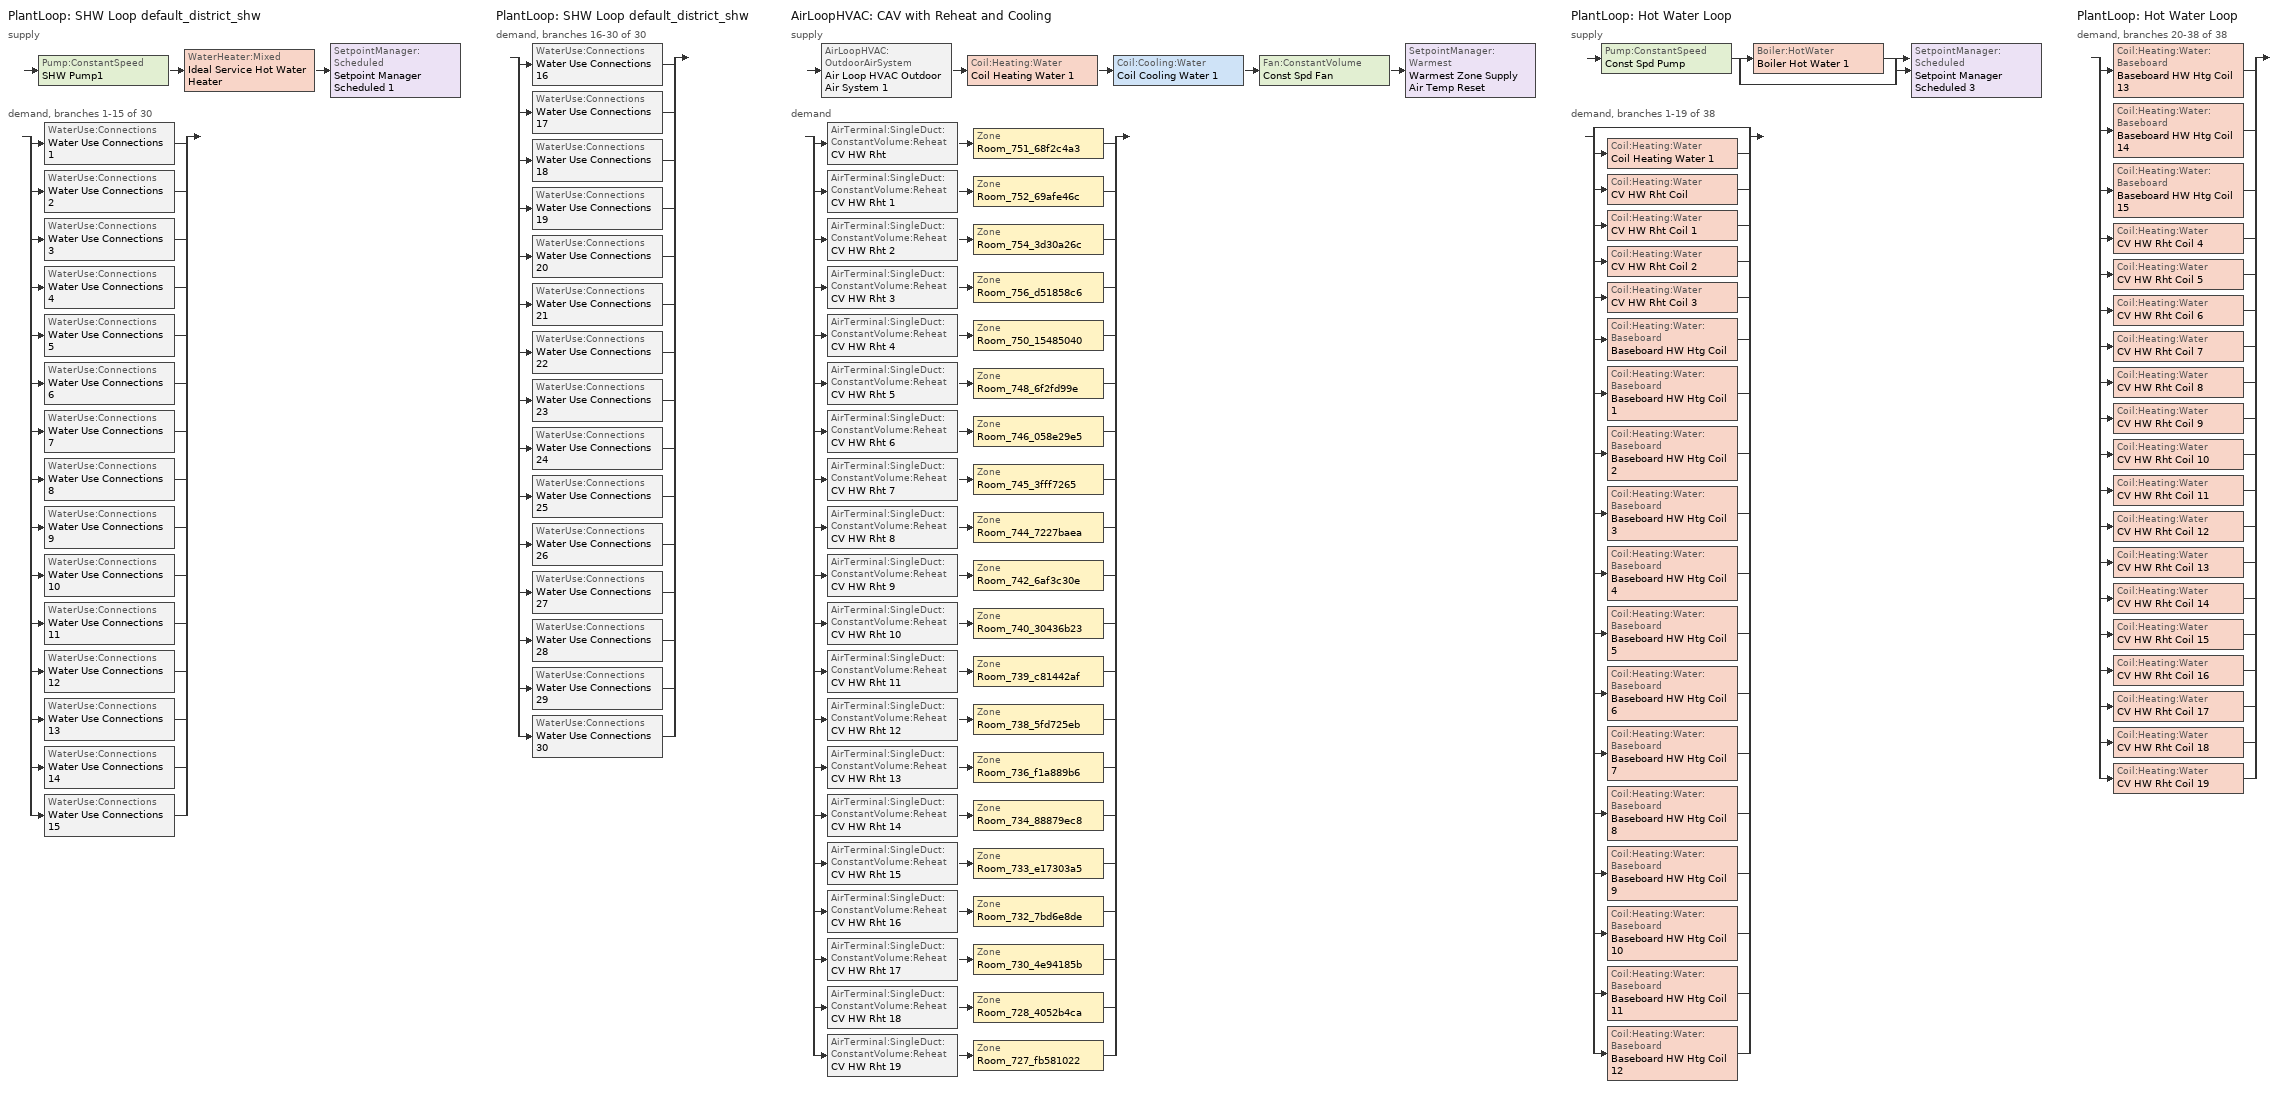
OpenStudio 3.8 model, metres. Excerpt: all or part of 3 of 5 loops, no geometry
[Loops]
PlantLoop 'SHW Loop default_district_shw'
 supply: Pump:ConstantSpeed 'SHW Pump1' > WaterHeater:Mixed 'Ideal Service Hot Water Heater' > SetpointManager:Scheduled 'Setpoint Manager Scheduled 1'
 demand, branches 1-15 of 30: split
  | WaterUse:Connections 'Water Use Connections 1'
  | WaterUse:Connections 'Water Use Connections 2'
  | WaterUse:Connections 'Water Use Connections 3'
  | WaterUse:Connections 'Water Use Connections 4'
  | WaterUse:Connections 'Water Use Connections 5'
  | WaterUse:Connections 'Water Use Connections 6'
  | WaterUse:Connections 'Water Use Connections 7'
  | WaterUse:Connections 'Water Use Connections 8'
  | WaterUse:Connections 'Water Use Connections 9'
  | WaterUse:Connections 'Water Use Connections 10'
  | WaterUse:Connections 'Water Use Connections 11'
  | WaterUse:Connections 'Water Use Connections 12'
  | WaterUse:Connections 'Water Use Connections 13'
  | WaterUse:Connections 'Water Use Connections 14'
  | WaterUse:Connections 'Water Use Connections 15'
PlantLoop 'SHW Loop default_district_shw'
 demand, branches 16-30 of 30: split
  | WaterUse:Connections 'Water Use Connections 16'
  | WaterUse:Connections 'Water Use Connections 17'
  | WaterUse:Connections 'Water Use Connections 18'
  | WaterUse:Connections 'Water Use Connections 19'
  | WaterUse:Connections 'Water Use Connections 20'
  | WaterUse:Connections 'Water Use Connections 21'
  | WaterUse:Connections 'Water Use Connections 22'
  | WaterUse:Connections 'Water Use Connections 23'
  | WaterUse:Connections 'Water Use Connections 24'
  | WaterUse:Connections 'Water Use Connections 25'
  | WaterUse:Connections 'Water Use Connections 26'
  | WaterUse:Connections 'Water Use Connections 27'
  | WaterUse:Connections 'Water Use Connections 28'
  | WaterUse:Connections 'Water Use Connections 29'
  | WaterUse:Connections 'Water Use Connections 30'
AirLoopHVAC 'CAV with Reheat and Cooling'
 supply: AirLoopHVAC:OutdoorAirSystem 'Air Loop HVAC Outdoor Air System 1' > Coil:Heating:Water 'Coil Heating Water 1' > Coil:Cooling:Water 'Coil Cooling Water 1' > Fan:ConstantVolume 'Const Spd Fan' > SetpointManager:Warmest 'Warmest Zone Supply Air Temp Reset'
 demand: split
  | AirTerminal:SingleDuct:ConstantVolume:Reheat 'CV HW Rht' > Zone 'Room_751_68f2c4a3'
  | AirTerminal:SingleDuct:ConstantVolume:Reheat 'CV HW Rht 1' > Zone 'Room_752_69afe46c'
  | AirTerminal:SingleDuct:ConstantVolume:Reheat 'CV HW Rht 2' > Zone 'Room_754_3d30a26c'
  | AirTerminal:SingleDuct:ConstantVolume:Reheat 'CV HW Rht 3' > Zone 'Room_756_d51858c6'
  | AirTerminal:SingleDuct:ConstantVolume:Reheat 'CV HW Rht 4' > Zone 'Room_750_15485040'
  | AirTerminal:SingleDuct:ConstantVolume:Reheat 'CV HW Rht 5' > Zone 'Room_748_6f2fd99e'
  | AirTerminal:SingleDuct:ConstantVolume:Reheat 'CV HW Rht 6' > Zone 'Room_746_058e29e5'
  | AirTerminal:SingleDuct:ConstantVolume:Reheat 'CV HW Rht 7' > Zone 'Room_745_3fff7265'
  | AirTerminal:SingleDuct:ConstantVolume:Reheat 'CV HW Rht 8' > Zone 'Room_744_7227baea'
  | AirTerminal:SingleDuct:ConstantVolume:Reheat 'CV HW Rht 9' > Zone 'Room_742_6af3c30e'
  | AirTerminal:SingleDuct:ConstantVolume:Reheat 'CV HW Rht 10' > Zone 'Room_740_30436b23'
  | AirTerminal:SingleDuct:ConstantVolume:Reheat 'CV HW Rht 11' > Zone 'Room_739_c81442af'
  | AirTerminal:SingleDuct:ConstantVolume:Reheat 'CV HW Rht 12' > Zone 'Room_738_5fd725eb'
  | AirTerminal:SingleDuct:ConstantVolume:Reheat 'CV HW Rht 13' > Zone 'Room_736_f1a889b6'
  | AirTerminal:SingleDuct:ConstantVolume:Reheat 'CV HW Rht 14' > Zone 'Room_734_88879ec8'
  | AirTerminal:SingleDuct:ConstantVolume:Reheat 'CV HW Rht 15' > Zone 'Room_733_e17303a5'
  | AirTerminal:SingleDuct:ConstantVolume:Reheat 'CV HW Rht 16' > Zone 'Room_732_7bd6e8de'
  | AirTerminal:SingleDuct:ConstantVolume:Reheat 'CV HW Rht 17' > Zone 'Room_730_4e94185b'
  | AirTerminal:SingleDuct:ConstantVolume:Reheat 'CV HW Rht 18' > Zone 'Room_728_4052b4ca'
  | AirTerminal:SingleDuct:ConstantVolume:Reheat 'CV HW Rht 19' > Zone 'Room_727_fb581022'
PlantLoop 'Hot Water Loop'
 supply: Pump:ConstantSpeed 'Const Spd Pump' > split
  | Boiler:HotWater 'Boiler Hot Water 1'
  | bypass
  join > SetpointManager:Scheduled 'Setpoint Manager Scheduled 3'
 demand, branches 1-19 of 38: split
  | bypass
  | Coil:Heating:Water 'Coil Heating Water 1'
  | Coil:Heating:Water 'CV HW Rht Coil'
  | Coil:Heating:Water 'CV HW Rht Coil 1'
  | Coil:Heating:Water 'CV HW Rht Coil 2'
  | Coil:Heating:Water 'CV HW Rht Coil 3'
  | Coil:Heating:Water:Baseboard 'Baseboard HW Htg Coil'
  | Coil:Heating:Water:Baseboard 'Baseboard HW Htg Coil 1'
  | Coil:Heating:Water:Baseboard 'Baseboard HW Htg Coil 2'
  | Coil:Heating:Water:Baseboard 'Baseboard HW Htg Coil 3'
  | Coil:Heating:Water:Baseboard 'Baseboard HW Htg Coil 4'
  | Coil:Heating:Water:Baseboard 'Baseboard HW Htg Coil 5'
  | Coil:Heating:Water:Baseboard 'Baseboard HW Htg Coil 6'
  | Coil:Heating:Water:Baseboard 'Baseboard HW Htg Coil 7'
  | Coil:Heating:Water:Baseboard 'Baseboard HW Htg Coil 8'
  | Coil:Heating:Water:Baseboard 'Baseboard HW Htg Coil 9'
  | Coil:Heating:Water:Baseboard 'Baseboard HW Htg Coil 10'
  | Coil:Heating:Water:Baseboard 'Baseboard HW Htg Coil 11'
  | Coil:Heating:Water:Baseboard 'Baseboard HW Htg Coil 12'
PlantLoop 'Hot Water Loop'
 demand, branches 20-38 of 38: split
  | Coil:Heating:Water:Baseboard 'Baseboard HW Htg Coil 13'
  | Coil:Heating:Water:Baseboard 'Baseboard HW Htg Coil 14'
  | Coil:Heating:Water:Baseboard 'Baseboard HW Htg Coil 15'
  | Coil:Heating:Water 'CV HW Rht Coil 4'
  | Coil:Heating:Water 'CV HW Rht Coil 5'
  | Coil:Heating:Water 'CV HW Rht Coil 6'
  | Coil:Heating:Water 'CV HW Rht Coil 7'
  | Coil:Heating:Water 'CV HW Rht Coil 8'
  | Coil:Heating:Water 'CV HW Rht Coil 9'
  | Coil:Heating:Water 'CV HW Rht Coil 10'
  | Coil:Heating:Water 'CV HW Rht Coil 11'
  | Coil:Heating:Water 'CV HW Rht Coil 12'
  | Coil:Heating:Water 'CV HW Rht Coil 13'
  | Coil:Heating:Water 'CV HW Rht Coil 14'
  | Coil:Heating:Water 'CV HW Rht Coil 15'
  | Coil:Heating:Water 'CV HW Rht Coil 16'
  | Coil:Heating:Water 'CV HW Rht Coil 17'
  | Coil:Heating:Water 'CV HW Rht Coil 18'
  | Coil:Heating:Water 'CV HW Rht Coil 19'
[Sizing:Zone] Zone Cooling Design Supply Air Temperature Input Method=SupplyAirTemperature; Zone Cooling Design Supply Air Temperature {C}=14; Zone Cooling Design Supply Air Temperature Difference {deltaC}=11.11; Zone Heating Design Supply Air Temperature Input Method=SupplyAirTemperature; Zone Heating Design Supply Air Temperature {C}=40; Zone Heating Design Supply Air Temperature Difference {deltaC}=11.11; Zone Cooling Design Supply Air Humidity Ratio {kg-H2O/kg-air}=0.0085; Zone Heating Design Supply Air Humidity Ratio {kg-H2O/kg-air}=0.008; Cooling Design Air Flow Method=DesignDay; Heating Design Air Flow Method=DesignDay; Account for Dedicated Outdoor Air System=No; Dedicated Outdoor Air System Control Strategy=NeutralSupplyAir; Dedicated Outdoor Air Low Setpoint Temperature for Design {C}=autosize; Dedicated Outdoor Air High Setpoint Temperature for Design {C}=autosize; Zone Load Sizing Method=Sensible Load Only No Latent Load; Zone Latent Cooling Design Supply Air Humidity Ratio Input Method=HumidityRatioDifference; Zone Cooling Design Supply Air Humidity Ratio Difference {kgWater/kgDryAir}=0.005; Zone Latent Heating Design Supply Air Humidity Ratio Input Method=HumidityRatioDifference; Zone Humidification Design Supply Air Humidity Ratio Difference {kgWater/kgDryAir}=0.005
Room_727_fb581022; Room_728_4052b4ca; Room_730_4e94185b; Room_732_7bd6e8de; Room_733_e17303a5; Room_734_88879ec8; Room_736_f1a889b6; Room_738_5fd725eb; Room_739_c81442af; Room_740_30436b23; Room_742_6af3c30e; Room_744_7227baea; Room_745_3fff7265; Room_746_058e29e5; Room_748_6f2fd99e; Room_750_15485040; Room_751_68f2c4a3; Room_752_69afe46c; Room_754_3d30a26c; Room_756_d51858c6
[Zone equipment]
Room_727_fb581022: HW Baseboard, Zone Exhaust Fan, CV HW Rht 19
Room_728_4052b4ca: HW Baseboard 1, Zone Exhaust Fan 1, CV HW Rht 18
Room_730_4e94185b: HW Baseboard 2, Zone Exhaust Fan 2, CV HW Rht 17
Room_732_7bd6e8de: HW Baseboard 3, Zone Exhaust Fan 3, CV HW Rht 16
Room_733_e17303a5: HW Baseboard 4, Zone Exhaust Fan 4, CV HW Rht 15
Room_734_88879ec8: HW Baseboard 5, Zone Exhaust Fan 5, CV HW Rht 14
Room_736_f1a889b6: HW Baseboard 6, Zone Exhaust Fan 6, CV HW Rht 13
Room_738_5fd725eb: HW Baseboard 7, Zone Exhaust Fan 7, CV HW Rht 12
Room_739_c81442af: HW Baseboard 8, Zone Exhaust Fan 8, CV HW Rht 11
Room_740_30436b23: HW Baseboard 9, Zone Exhaust Fan 9, CV HW Rht 10
Room_742_6af3c30e: HW Baseboard 10, Zone Exhaust Fan 10, CV HW Rht 9
Room_744_7227baea: HW Baseboard 11, Zone Exhaust Fan 11, CV HW Rht 8
Room_745_3fff7265: HW Baseboard 12, Zone Exhaust Fan 12, CV HW Rht 7
Room_746_058e29e5: HW Baseboard 13, Zone Exhaust Fan 13, CV HW Rht 6
Room_748_6f2fd99e: HW Baseboard 14, Zone Exhaust Fan 14, CV HW Rht 5
Room_750_15485040: HW Baseboard 15, Zone Exhaust Fan 15, CV HW Rht 4
Room_751_68f2c4a3: CV HW Rht
Room_752_69afe46c: CV HW Rht 1
Room_754_3d30a26c: CV HW Rht 2
Room_756_d51858c6: CV HW Rht 3
[WaterUse:Equipment:Definition] Target Temperature Schedule=60.0C Hot Water; Sensible Fraction Schedule=0.2 Hot Water Sensible Fraction; Latent Fraction Schedule=0.05 Hot Water Latent Fraction
Name | Peak Flow Rate {m3/s}
MediumOffice Building_Service Hot Water..Room_727_fb581022; MediumOffice Building_Service Hot Water..Room_728_4052b4ca; MediumOffice Building_Service Hot Water..Room_730_4e94185b; MediumOffice Building_Service Hot Water..Room_732_7bd6e8de; MediumOffice Building_Service Hot Water..Room_739_c81442af; MediumOffice Building_Service Hot Water..Room_740_30436b23; MediumOffice Building_Service Hot Water..Room_742_6af3c30e; MediumOffice Building_Service Hot Water..Room_744_7227baea | 1.19325e-06
MediumOffice Building_Service Hot Water..Room_733_e17303a5; MediumOffice Building_Service Hot Water..Room_734_88879ec8; MediumOffice Building_Service Hot Water..Room_736_f1a889b6; MediumOffice Building_Service Hot Water..Room_738_5fd725eb; MediumOffice Building_Service Hot Water..Room_745_3fff7265; MediumOffice Building_Service Hot Water..Room_746_058e29e5; MediumOffice Building_Service Hot Water..Room_748_6f2fd99e; MediumOffice Building_Service Hot Water..Room_750_15485040 | 5.09367e-06
MediumOffice Building_Service Hot Water..Room_751_68f2c4a3; MediumOffice Building_Service Hot Water..Room_752_69afe46c; MediumOffice Building_Service Hot Water..Room_754_3d30a26c; MediumOffice Building_Service Hot Water..Room_756_d51858c6 | 1.05422e-05
[WaterUse:Connections] Hot Water Supply Temperature Schedule=60.0C Hot Water; Drain Water Heat Exchanger Type=None; Drain Water Heat Exchanger Destination=Plant
Name | Water Use Equipment Name 1
Water Use Connections 1 | MediumOffice Building_Service Hot Water..Room_727_fb581022
Water Use Connections 2 | MediumOffice Building_Service Hot Water..Room_728_4052b4ca
Water Use Connections 3; Water Use Connections 5; Water Use Connections 9; Water Use Connections 11; Water Use Connections 15; Water Use Connections 17; Water Use Connections 21; Water Use Connections 23; Water Use Connections 27; Water Use Connections 29
Water Use Connections 4 | MediumOffice Building_Service Hot Water..Room_730_4e94185b
Water Use Connections 6 | MediumOffice Building_Service Hot Water..Room_732_7bd6e8de
Water Use Connections 7 | MediumOffice Building_Service Hot Water..Room_733_e17303a5
Water Use Connections 8 | MediumOffice Building_Service Hot Water..Room_734_88879ec8
Water Use Connections 10 | MediumOffice Building_Service Hot Water..Room_736_f1a889b6
Water Use Connections 12 | MediumOffice Building_Service Hot Water..Room_738_5fd725eb
Water Use Connections 13 | MediumOffice Building_Service Hot Water..Room_739_c81442af
Water Use Connections 14 | MediumOffice Building_Service Hot Water..Room_740_30436b23
Water Use Connections 16 | MediumOffice Building_Service Hot Water..Room_742_6af3c30e
Water Use Connections 18 | MediumOffice Building_Service Hot Water..Room_744_7227baea
Water Use Connections 19 | MediumOffice Building_Service Hot Water..Room_745_3fff7265
Water Use Connections 20 | MediumOffice Building_Service Hot Water..Room_746_058e29e5
Water Use Connections 22 | MediumOffice Building_Service Hot Water..Room_748_6f2fd99e
Water Use Connections 24 | MediumOffice Building_Service Hot Water..Room_750_15485040
Water Use Connections 25 | MediumOffice Building_Service Hot Water..Room_751_68f2c4a3
Water Use Connections 26 | MediumOffice Building_Service Hot Water..Room_752_69afe46c
Water Use Connections 28 | MediumOffice Building_Service Hot Water..Room_754_3d30a26c
Water Use Connections 30 | MediumOffice Building_Service Hot Water..Room_756_d51858c6
[PlantLoop] Glycol Concentration=0; Plant Loop Volume {m3}=Autocalculate; Load Distribution Scheme=Optimal
Name | Maximum Loop Temperature {C} | Minimum Loop Temperature {C} | Fluid Type
SHW Loop default_district_shw | 60 | 10
Hot Water Loop |  |  | Water
[Sizing:Plant] Loop Type=Heating; Sizing Option=NonCoincident; Zone Timesteps in Averaging Window=1; Coincident Sizing Factor Mode=None
Name | Design Loop Exit Temperature {C} | Loop Design Temperature Difference {deltaC}
SHW Loop default_district_shw | 60 | 5
Hot Water Loop | 82 | 11
[SetpointManager:Scheduled] Control Variable=Temperature
Name | Schedule
Setpoint Manager Scheduled 1 | 60C Hot Water
Setpoint Manager Scheduled 3 | Hot_Water_Temperature
[Pump:ConstantSpeed] Rated Flow Rate {m3/s}=autosize; Rated Power Consumption {W}=autosize; Motor Efficiency=0.9; Fraction of Motor Inefficiencies to Fluid Stream=0; Pump Control Type=Intermittent; Design Power Sizing Method=PowerPerFlowPerPressure; Design Electric Power per Unit Flow Rate {W/(m3/s)}=348701.1; Design Shaft Power per Unit Flow Rate per Unit Head {W-s/m3-Pa}=1.28205
Name | Rated Pump Head {Pa}
SHW Pump1 | 29891
Const Spd Pump | 179352
[WaterHeater:Mixed]
Ideal Service Hot Water Heater: Tank Volume {m3}=0; Setpoint Temperature Schedule=Schedule Ruleset 2; Deadband Temperature Difference {deltaC}=2; Maximum Temperature Limit {C}=82.22; Heater Control Type=Modulate; Heater Maximum Capacity {W}=1000000; Heater Fuel Type=DistrictHeatingWater; Heater Thermal Efficiency=1; Off Cycle Parasitic Fuel Consumption Rate {W}=20; Off Cycle Parasitic Fuel Type=DistrictHeatingWater; Off Cycle Parasitic Heat Fraction to Tank=0.8; On Cycle Parasitic Fuel Type=DistrictHeatingWater; Ambient Temperature Indicator=Schedule; Ambient Temperature Schedule=22C Ambient Condition; Off Cycle Loss Coefficient to Ambient Temperature {W/K}=0; On Cycle Loss Coefficient to Ambient Temperature {W/K}=0; Use Side Effectiveness=1; Source Side Effectiveness=1; Use Side Design Flow Rate {m3/s}=autosize; Source Side Design Flow Rate {m3/s}=autosize; Indirect Water Heating Recovery Time {hr}=1.5; Source Side Flow Control Mode=IndirectHeatPrimarySetpoint
[WaterHeater:Sizing]
Ideal Service Hot Water Heater: Design Mode=PeakDraw; Time Storage Can Meet Peak Draw {hr}=0.538503; Time for Tank Recovery {hr}=0; Nominal Tank Volume for Autosizing Plant Connections {m3}=1
[AirLoopHVAC]
CAV with Reheat and Cooling: Availability Schedule=Always On Discrete; Design Supply Air Flow Rate {m3/s}=autosize; Design Return Air Flow Fraction of Supply Air Flow=1
[Sizing:System]
CAV with Reheat and Cooling: Central Heating Maximum System Air Flow Ratio=0.3; Preheat Design Temperature {C}=7; Preheat Design Humidity Ratio {kg-H2O/kg-Air}=0.008; Precool Design Temperature {C}=12.8; Precool Design Humidity Ratio {kg-H2O/kg-Air}=0.008; Central Cooling Design Supply Air Temperature {C}=12.8; Central Heating Design Supply Air Temperature {C}=12.8; 100% Outdoor Air in Cooling=Yes; 100% Outdoor Air in Heating=Yes; Central Cooling Design Supply Air Humidity Ratio {kg-H2O/kg-Air}=0.0085; Zone Maximum Outdoor Air Fraction=1; Cooling Supply Air Flow Rate Per Floor Area {m3/s-m2}=0.00996765; Cooling Fraction of Autosized Cooling Supply Air Flow Rate=1; Cooling Supply Air Flow Rate Per Unit Cooling Capacity {m3/s-W}=3.94755e-05; Heating Supply Air Flow Rate Per Floor Area {m3/s-m2}=0.00996765; Heating Fraction of Autosized Heating Supply Air Flow Rate=1; Heating Fraction of Autosized Cooling Supply Air Flow Rate=1; Heating Supply Air Flow Rate Per Unit Heating Capacity {m3/s-W}=3.15882e-05; Cooling Design Capacity Method=CoolingDesignCapacity; Cooling Design Capacity {W}=autosize; Cooling Design Capacity Per Floor Area {W/m2}=234.7; Fraction of Autosized Cooling Design Capacity=1; Heating Design Capacity Method=HeatingDesignCapacity; Heating Design Capacity {W}=autosize; Heating Design Capacity Per Floor Area {W/m2}=157; Fraction of Autosized Heating Design Capacity=1; Central Cooling Capacity Control Method=OnOff; Occupant Diversity=autosize
[Coil:Heating:Water]
Name | Availability Schedule
Coil Heating Water 1 | Always On Discrete
CV HW Rht Coil; CV HW Rht Coil 1; CV HW Rht Coil 2; CV HW Rht Coil 3; CV HW Rht Coil 4; CV HW Rht Coil 5; CV HW Rht Coil 6; CV HW Rht Coil 7; CV HW Rht Coil 8; CV HW Rht Coil 9; CV HW Rht Coil 10; CV HW Rht Coil 11; CV HW Rht Coil 12; CV HW Rht Coil 13; CV HW Rht Coil 14; CV HW Rht Coil 15; CV HW Rht Coil 16; CV HW Rht Coil 17; CV HW Rht Coil 18; CV HW Rht Coil 19 | Always On Discrete hvac_library
[Coil:Cooling:Water]
Coil Cooling Water 1: Availability Schedule=Always On Discrete
[Controller:OutdoorAir]
Controller Outdoor Air 1: Minimum Outdoor Air Flow Rate {m3/s}=0; Maximum Outdoor Air Flow Rate {m3/s}=Autosize; Economizer Control Type=NoEconomizer; Economizer Control Action Type=ModulateFlow; Economizer Maximum Limit Dry-Bulb Temperature {C}=28; Economizer Maximum Limit Enthalpy {J/kg}=64000; Economizer Minimum Limit Dry-Bulb Temperature {C}=-100; Lockout Type=NoLockout; Minimum Limit Type=FixedMinimum; Controller Mechanical Ventilation=Controller Mechanical Ventilation 1; High Humidity Control=No; Heat Recovery Bypass Control Type=BypassWhenWithinEconomizerLimits; Economizer Operation Staging=InterlockedWithMechanicalCooling
[Controller:MechanicalVentilation]
Controller Mechanical Ventilation 1: Availability Schedule=Always On Discrete
[AirLoopHVAC:OutdoorAirSystem]
Air Loop HVAC Outdoor Air System 1: Controller=Controller Outdoor Air 1
[Boiler:HotWater]
Boiler Hot Water 1: Efficiency Curve Temperature Evaluation Variable=LeavingBoiler; Normalized Boiler Efficiency Curve=Boiler Efficiency; Water Outlet Upper Temperature Limit {C}=82; Boiler Flow Mode=ConstantFlow; On Cycle Parasitic Electric Load {W}=0; Off Cycle Parasitic Fuel Load {W}=0; Sizing Factor=1
[Controller:WaterCoil]
Name | Water Coil | Action
Controller Water Coil 1 | Coil Heating Water 1 | Normal
Controller Water Coil 2 | Coil Cooling Water 1 | Reverse
[Fan:ConstantVolume]
Const Spd Fan: Availability Schedule=Always On Discrete hvac_library; Maximum Flow Rate {m3/s}=AutoSize
[AirTerminal:SingleDuct:ConstantVolume:Reheat] Availability Schedule=Always On Discrete hvac_library; Maximum Air Flow Rate {m3/s}=autosize; Maximum Hot Water or Steam Flow Rate {m3/s}=autosize; Minimum Hot Water or Steam Flow Rate {m3/s}=0; Convergence Tolerance=0.001; Maximum Reheat Air Temperature {C}=35
Name | Reheat Coil
CV HW Rht | CV HW Rht Coil
CV HW Rht 1 | CV HW Rht Coil 1
CV HW Rht 2 | CV HW Rht Coil 2
CV HW Rht 3 | CV HW Rht Coil 3
CV HW Rht 4 | CV HW Rht Coil 4
CV HW Rht 5 | CV HW Rht Coil 5
CV HW Rht 6 | CV HW Rht Coil 6
CV HW Rht 7 | CV HW Rht Coil 7
CV HW Rht 8 | CV HW Rht Coil 8
CV HW Rht 9 | CV HW Rht Coil 9
CV HW Rht 10 | CV HW Rht Coil 10
CV HW Rht 11 | CV HW Rht Coil 11
CV HW Rht 12 | CV HW Rht Coil 12
CV HW Rht 13 | CV HW Rht Coil 13
CV HW Rht 14 | CV HW Rht Coil 14
CV HW Rht 15 | CV HW Rht Coil 15
CV HW Rht 16 | CV HW Rht Coil 16
CV HW Rht 17 | CV HW Rht Coil 17
CV HW Rht 18 | CV HW Rht Coil 18
CV HW Rht 19 | CV HW Rht Coil 19
[ZoneHVAC:Baseboard:Convective:Water] Availability Schedule=Always On Discrete hvac_library
Name | Heating Coil
HW Baseboard | Baseboard HW Htg Coil
HW Baseboard 1 | Baseboard HW Htg Coil 1
HW Baseboard 2 | Baseboard HW Htg Coil 2
HW Baseboard 3 | Baseboard HW Htg Coil 3
HW Baseboard 4 | Baseboard HW Htg Coil 4
HW Baseboard 5 | Baseboard HW Htg Coil 5
HW Baseboard 6 | Baseboard HW Htg Coil 6
HW Baseboard 7 | Baseboard HW Htg Coil 7
HW Baseboard 8 | Baseboard HW Htg Coil 8
HW Baseboard 9 | Baseboard HW Htg Coil 9
HW Baseboard 10 | Baseboard HW Htg Coil 10
HW Baseboard 11 | Baseboard HW Htg Coil 11
HW Baseboard 12 | Baseboard HW Htg Coil 12
HW Baseboard 13 | Baseboard HW Htg Coil 13
HW Baseboard 14 | Baseboard HW Htg Coil 14
HW Baseboard 15 | Baseboard HW Htg Coil 15
[Coil:Heating:Water:Baseboard] Heating Design Capacity Method=HeatingDesignCapacity; Heating Design Capacity {W}=Autosize; Heating Design Capacity Per Floor Area {W/m2}=0; Fraction of Autosized Heating Design Capacity=0.8; U-Factor Times Area Value {W/K}=autosize; Maximum Water Flow Rate {m3/s}=autosize; Convergence Tolerance=0.001
Baseboard HW Htg Coil; Baseboard HW Htg Coil 1; Baseboard HW Htg Coil 2; Baseboard HW Htg Coil 3; Baseboard HW Htg Coil 4; Baseboard HW Htg Coil 5; Baseboard HW Htg Coil 6; Baseboard HW Htg Coil 7; Baseboard HW Htg Coil 8; Baseboard HW Htg Coil 9; Baseboard HW Htg Coil 10; Baseboard HW Htg Coil 11; Baseboard HW Htg Coil 12; Baseboard HW Htg Coil 13; Baseboard HW Htg Coil 14; Baseboard HW Htg Coil 15
[Fan:ZoneExhaust] Fan Total Efficiency=0.6; Pressure Rise {Pa}=0; System Availability Manager Coupling Mode=Decoupled
Zone Exhaust Fan; Zone Exhaust Fan 1; Zone Exhaust Fan 2; Zone Exhaust Fan 3; Zone Exhaust Fan 4; Zone Exhaust Fan 5; Zone Exhaust Fan 6; Zone Exhaust Fan 7; Zone Exhaust Fan 8; Zone Exhaust Fan 9; Zone Exhaust Fan 10; Zone Exhaust Fan 11; Zone Exhaust Fan 12; Zone Exhaust Fan 13; Zone Exhaust Fan 14; Zone Exhaust Fan 15
[SetpointManager:Warmest]
Warmest Zone Supply Air Temp Reset: Control Variable=Temperature; Minimum Setpoint Temperature {C}=15; Maximum Setpoint Temperature {C}=26; Strategy=MaximumTemperature
[Schedule:Ruleset]
60.0C Hot Water: Default Day Schedule=Schedule Day 15
0.2 Hot Water Sensible Fraction: Default Day Schedule=Schedule Day 16
0.05 Hot Water Latent Fraction: Default Day Schedule=Schedule Day 17
60C Hot Water: Default Day Schedule=Schedule Day 18
Schedule Ruleset 2: Default Day Schedule=Schedule Day 20
22C Ambient Condition: Default Day Schedule=Schedule Day 21
Hot_Water_Temperature: Default Day Schedule=Hot_Water_Temperature_Default; Summer Design Day Schedule=Hot_Water_Temperature_Summer_Design_Day; Winter Design Day Schedule=Hot_Water_Temperature_Winter_Design_Day
[Schedule:Day]
Schedule Day 15; Schedule Day 18; Schedule Day 20: No, 24, 0, 60
Schedule Day 16: No, 24, 0, 0.2
Schedule Day 17: No, 24, 0, 0.05
Schedule Day 21: No, 24, 0, 22
Hot_Water_Temperature_Default; Hot_Water_Temperature_Summer_Design_Day; Hot_Water_Temperature_Winter_Design_Day: 24, 0, 67
[Schedule:Constant] Value=1
Always On Discrete; Always On Discrete hvac_library
[Curve:Biquadratic]
Boiler Efficiency: Coefficient1 Constant=1; Coefficient2 x=0; Coefficient3 x**2=0; Coefficient4 y=0; Coefficient5 y**2=0; Coefficient6 x*y=0; Minimum Value of x=0; Maximum Value of x=1; Minimum Value of y=0; Maximum Value of y=1; Input Unit Type for X=Dimensionless; Input Unit Type for Y=Dimensionless; Output Unit Type=Dimensionless
